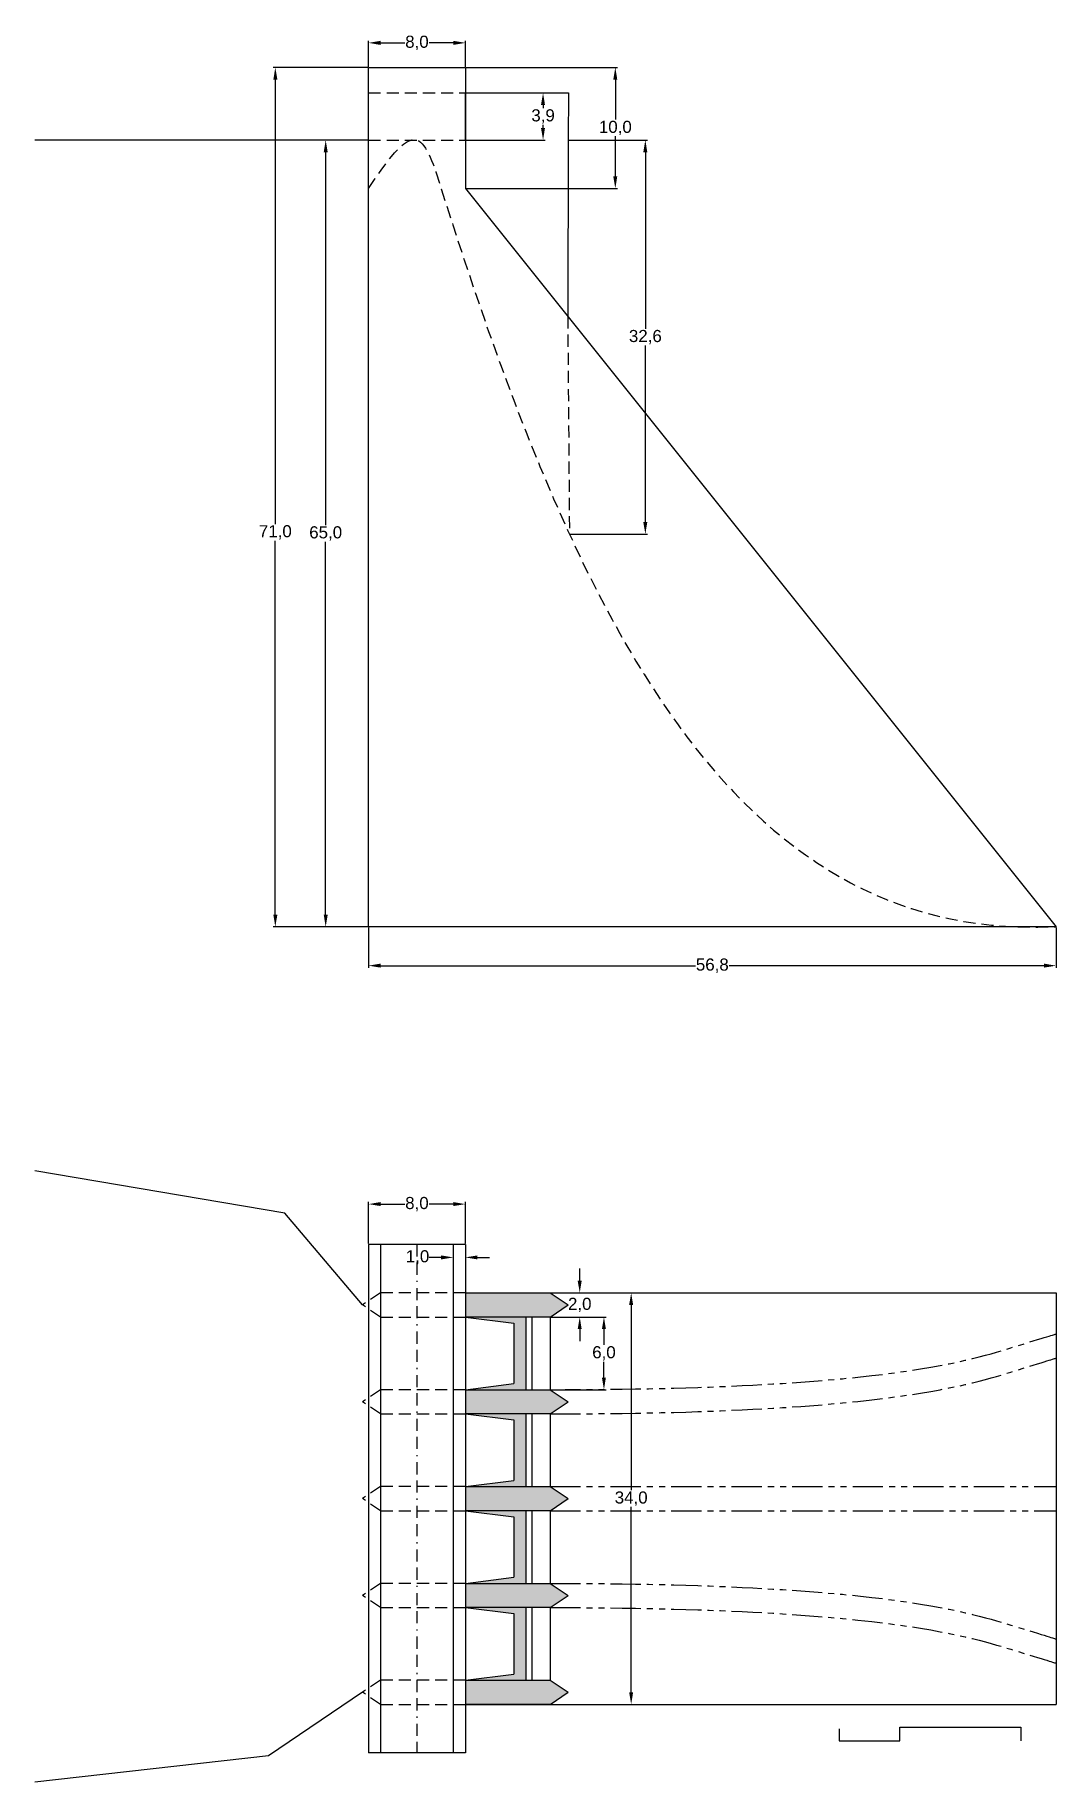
# Model space of a CAD drawing. Header units: inches. Extents: x -4 to 80, y -65 to 79.
import ezdxf

# ---------------------------------------------------------------- set-up
doc = ezdxf.new("R2010")
doc.units = ezdxf.units.IN
doc.header["$MEASUREMENT"] = 0
for name, pattern in [('BORDUREX2', [3.5, 1, -0.5, 1, -0.5, 0, -0.5]), ('FANTOMEX2', [5, 2.5, -0.5, 0.5, -0.5, 0.5, -0.5]), ('INTERROMPUX2', [1.5, 1, -0.5])]:
    doc.linetypes.add(name, pattern=pattern)
doc.layers.add('flux', color=161, linetype='FANTOMEX2', lineweight=25)
doc.layers.add('route', color=50, linetype='BORDUREX2', lineweight=25)
doc.layers.add('pointillés', color=7, linetype='INTERROMPUX2')
doc.styles.get("Standard").update_dxf_attribs({"font": 'arial.ttf'})
doc.dimstyles.new('Cote', dxfattribs={"dimtxt": 1, "dimasz": 1, "dimexe": 0.18, "dimexo": 0.0625, "dimgap": 0.09, "dimtad": 0, "dimtih": 1, "dimtoh": 1, "dimdec": 1, "dimzin": 0, "dimtxsty": 'Standard', "dimcen": 0.09, "dimclrd": 5, "dimclre": 5, "dimclrt": 5, "dimadec": 0, "dimazin": 0, "dimtfac": 1, "dimtdec": 1, "dimtofl": 0, "dimtmove": 0, "dimatfit": 3, "dimfxl": 1, "dimtolj": 1, "dimtzin": 0, "dimarcsym": 0})

# ---------------------------------------------------------------- blocks, each defined once
blk = doc.blocks.new('*D32')
at = {"color": 5, "lineweight": -2, "transparency": 16777216}
for p, q in [((38.3, -26.77), (42.87, -26.77)), ((42.69, -27.77), (42.69, -29.07)), ((42.69, -31.77), (42.69, -30.46)), ((38.3, -32.77), (42.87, -32.77))]:
    blk.add_line(p, q, dxfattribs=at)
at = {"color": 5, "transparency": 16777216}
for points in [[(42.52, -27.77), (42.85, -27.77), (42.69, -26.77)], [(42.52, -31.77), (42.85, -31.77), (42.69, -32.77)]]:
    blk.add_solid(points, dxfattribs=at)
at = {"layer": 'Defpoints', "color": 0, "transparency": 16777216}
for p in [(38.24, -26.77), (38.24, -32.77), (42.69, -32.77)]:
    blk.add_point(p, dxfattribs=at)
at = {"color": 5, "transparency": 16777216, "insert": (42.69, -29.77), "char_height": 1, "attachment_point": 5}
blk.add_mtext('\\A1;6,0', dxfattribs=at)
blk = doc.blocks.new('*D33')
at = {"color": 5, "lineweight": -2, "transparency": 16777216}
for p, q in [((40.69, -23.77), (40.69, -22.77)), ((38.3, -24.77), (40.87, -24.77)), ((38.3, -26.77), (40.87, -26.77)), ((40.69, -27.77), (40.69, -28.77))]:
    blk.add_line(p, q, dxfattribs=at)
at = {"color": 5, "transparency": 16777216}
for points in [[(40.52, -23.77), (40.85, -23.77), (40.69, -24.77)], [(40.52, -27.77), (40.85, -27.77), (40.69, -26.77)]]:
    blk.add_solid(points, dxfattribs=at)
at = {"layer": 'Defpoints', "color": 0, "transparency": 16777216}
for p in [(38.24, -24.77), (38.24, -26.77), (40.69, -26.77)]:
    blk.add_point(p, dxfattribs=at)
at = {"color": 5, "transparency": 16777216, "insert": (40.69, -25.77), "char_height": 1, "attachment_point": 5}
blk.add_mtext('\\A1;2,0', dxfattribs=at)
blk = doc.blocks.new('*D34')
at = {"color": 5, "lineweight": -2, "transparency": 16777216}
for p, q in [((23.24, -20.7), (23.24, -17.26)), ((31.24, -20.7), (31.24, -17.26)), ((24.24, -17.44), (26.24, -17.44)), ((30.24, -17.44), (28.24, -17.44))]:
    blk.add_line(p, q, dxfattribs=at)
at = {"color": 5, "transparency": 16777216}
for points in [[(24.24, -17.27), (24.24, -17.6), (23.24, -17.44)], [(30.24, -17.27), (30.24, -17.6), (31.24, -17.44)]]:
    blk.add_solid(points, dxfattribs=at)
at = {"layer": 'Defpoints', "color": 0, "transparency": 16777216}
for p in [(31.24, -17.44), (23.24, -20.77), (31.24, -20.77)]:
    blk.add_point(p, dxfattribs=at)
at = {"color": 5, "transparency": 16777216, "insert": (27.24, -17.44), "char_height": 1, "attachment_point": 5}
blk.add_mtext('\\A1;8,0', dxfattribs=at)
blk = doc.blocks.new('*D35')
at = {"color": 5, "lineweight": -2, "transparency": 16777216}
for p, q in [((30.24, -20.83), (30.24, -22.02)), ((31.24, -20.83), (31.24, -22.02)), ((29.24, -21.84), (28.24, -21.84)), ((32.24, -21.84), (33.24, -21.84))]:
    blk.add_line(p, q, dxfattribs=at)
at = {"color": 5, "transparency": 16777216}
for points in [[(29.24, -21.68), (29.24, -22.01), (30.24, -21.84)], [(32.24, -21.68), (32.24, -22.01), (31.24, -21.84)]]:
    blk.add_solid(points, dxfattribs=at)
at = {"layer": 'Defpoints', "color": 0, "transparency": 16777216}
for p in [(30.24, -20.77), (31.24, -20.77), (30.24, -21.84)]:
    blk.add_point(p, dxfattribs=at)
at = {"color": 5, "transparency": 16777216, "insert": (27.29, -21.84), "char_height": 1, "attachment_point": 5}
blk.add_mtext('\\A1;1,0', dxfattribs=at)
blk = doc.blocks.new('*D36')
at = {"color": 5, "lineweight": -2, "transparency": 16777216}
for p, q in [((23.24, 5.41), (23.24, 2.08)), ((80.04, 5.41), (80.04, 2.08)), ((24.24, 2.26), (50.25, 2.26)), ((79.04, 2.26), (53.03, 2.26))]:
    blk.add_line(p, q, dxfattribs=at)
at = {"color": 5, "transparency": 16777216}
for points in [[(24.24, 2.43), (24.24, 2.1), (23.24, 2.26)], [(79.04, 2.43), (79.04, 2.1), (80.04, 2.26)]]:
    blk.add_solid(points, dxfattribs=at)
at = {"layer": 'Defpoints', "color": 0, "transparency": 16777216}
for p in [(23.24, 5.47), (80.04, 5.47), (80.04, 2.26)]:
    blk.add_point(p, dxfattribs=at)
at = {"color": 5, "transparency": 16777216, "insert": (51.64, 2.26), "char_height": 1, "attachment_point": 5}
blk.add_mtext('\\A1;56,8', dxfattribs=at)
blk = doc.blocks.new('*D37')
at = {"color": 5, "lineweight": -2, "transparency": 16777216}
for p, q in [((23.18, 70.47), (19.52, 70.47)), ((19.7, 69.47), (19.7, 38.66)), ((19.7, 6.47), (19.7, 37.28)), ((23.18, 5.47), (19.52, 5.47))]:
    blk.add_line(p, q, dxfattribs=at)
at = {"color": 5, "transparency": 16777216}
for points in [[(19.54, 69.47), (19.87, 69.47), (19.7, 70.47)], [(19.54, 6.47), (19.87, 6.47), (19.7, 5.47)]]:
    blk.add_solid(points, dxfattribs=at)
at = {"layer": 'Defpoints', "color": 0, "transparency": 16777216}
for p in [(19.7, 70.47), (23.24, 70.47), (23.24, 5.47)]:
    blk.add_point(p, dxfattribs=at)
at = {"color": 5, "transparency": 16777216, "insert": (19.7, 37.97), "char_height": 1, "attachment_point": 5}
blk.add_mtext('\\A1;65,0', dxfattribs=at)
blk = doc.blocks.new('*D38')
at = {"color": 5, "lineweight": -2, "transparency": 16777216}
for p, q in [((23.18, 76.47), (15.36, 76.47)), ((15.54, 75.47), (15.54, 38.75)), ((15.54, 6.47), (15.54, 37.37)), ((23.18, 5.47), (15.36, 5.47))]:
    blk.add_line(p, q, dxfattribs=at)
at = {"color": 5, "transparency": 16777216}
for points in [[(15.38, 75.47), (15.71, 75.47), (15.54, 76.47)], [(15.38, 6.47), (15.71, 6.47), (15.54, 5.47)]]:
    blk.add_solid(points, dxfattribs=at)
at = {"layer": 'Defpoints', "color": 0, "transparency": 16777216}
for p in [(15.54, 76.47), (23.24, 76.47), (23.24, 5.47)]:
    blk.add_point(p, dxfattribs=at)
at = {"color": 5, "transparency": 16777216, "insert": (15.54, 38.06), "char_height": 1, "attachment_point": 5}
blk.add_mtext('\\A1;71,0', dxfattribs=at)
blk = doc.blocks.new('*D39')
at = {"color": 5, "lineweight": -2, "transparency": 16777216}
for p, q in [((23.24, 76.53), (23.24, 78.68)), ((24.24, 78.5), (26.24, 78.5)), ((30.24, 78.5), (28.24, 78.5)), ((31.24, 76.53), (31.24, 78.68))]:
    blk.add_line(p, q, dxfattribs=at)
at = {"color": 5, "transparency": 16777216}
for points in [[(24.24, 78.67), (24.24, 78.33), (23.24, 78.5)], [(30.24, 78.67), (30.24, 78.33), (31.24, 78.5)]]:
    blk.add_solid(points, dxfattribs=at)
at = {"layer": 'Defpoints', "color": 0, "transparency": 16777216}
for p in [(31.24, 78.5), (23.24, 76.47), (31.24, 76.47)]:
    blk.add_point(p, dxfattribs=at)
at = {"color": 5, "transparency": 16777216, "insert": (27.24, 78.5), "char_height": 1, "attachment_point": 5}
blk.add_mtext('\\A1;8,0', dxfattribs=at)
blk = doc.blocks.new('*D41')
at = {"color": 5, "lineweight": -2, "transparency": 16777216}
for p, q in [((38.3, -24.77), (45.12, -24.77)), ((44.94, -25.77), (44.94, -41.07)), ((44.94, -57.77), (44.94, -42.46)), ((38.3, -58.77), (45.12, -58.77))]:
    blk.add_line(p, q, dxfattribs=at)
at = {"color": 5, "transparency": 16777216}
for points in [[(44.77, -25.77), (45.1, -25.77), (44.94, -24.77)], [(44.77, -57.77), (45.1, -57.77), (44.94, -58.77)]]:
    blk.add_solid(points, dxfattribs=at)
at = {"layer": 'Defpoints', "color": 0, "transparency": 16777216}
for p in [(38.24, -24.77), (38.24, -58.77), (44.94, -58.77)]:
    blk.add_point(p, dxfattribs=at)
at = {"color": 5, "transparency": 16777216, "insert": (44.94, -41.77), "char_height": 1, "attachment_point": 5}
blk.add_mtext('\\A1;34,0', dxfattribs=at)
blk = doc.blocks.new('*D42')
at = {"color": 5, "lineweight": -2, "transparency": 16777216}
for p, q in [((31.3, 76.47), (43.81, 76.47)), ((43.63, 75.47), (43.63, 72.16)), ((43.63, 67.47), (43.63, 70.78)), ((31.3, 66.47), (43.81, 66.47))]:
    blk.add_line(p, q, dxfattribs=at)
at = {"color": 5, "transparency": 16777216}
for points in [[(43.46, 75.47), (43.79, 75.47), (43.63, 76.47)], [(43.46, 67.47), (43.79, 67.47), (43.63, 66.47)]]:
    blk.add_solid(points, dxfattribs=at)
at = {"layer": 'Defpoints', "color": 0, "transparency": 16777216}
for p in [(31.24, 76.47), (43.63, 76.47), (31.24, 66.47)]:
    blk.add_point(p, dxfattribs=at)
at = {"color": 5, "transparency": 16777216, "insert": (43.63, 71.47), "char_height": 1, "attachment_point": 5}
blk.add_mtext('\\A1;10,0', dxfattribs=at)
blk = doc.blocks.new('*D43')
at = {"color": 5, "lineweight": -2, "transparency": 16777216}
for p, q in [((39.8, 70.47), (46.29, 70.47)), ((46.11, 69.47), (46.11, 54.88)), ((46.11, 38.91), (46.11, 53.5)), ((39.9, 37.91), (46.29, 37.91))]:
    blk.add_line(p, q, dxfattribs=at)
at = {"color": 5, "transparency": 16777216}
for points in [[(45.94, 69.47), (46.27, 69.47), (46.11, 70.47)], [(45.94, 38.91), (46.27, 38.91), (46.11, 37.91)]]:
    blk.add_solid(points, dxfattribs=at)
at = {"layer": 'Defpoints', "color": 0, "transparency": 16777216}
for p in [(39.74, 70.47), (39.84, 37.91), (46.11, 37.91)]:
    blk.add_point(p, dxfattribs=at)
at = {"color": 5, "transparency": 16777216, "insert": (46.11, 54.19), "char_height": 1, "attachment_point": 5}
blk.add_mtext('\\A1;32,6', dxfattribs=at)
blk = doc.blocks.new('*D49')
at = {"color": 5, "lineweight": -2, "transparency": 16777216}
for p, q in [((31.3, 74.37), (37.84, 74.37)), ((37.66, 73.37), (37.66, 73.11)), ((37.66, 71.47), (37.66, 71.73)), ((31.3, 70.47), (37.84, 70.47))]:
    blk.add_line(p, q, dxfattribs=at)
at = {"color": 5, "transparency": 16777216}
for points in [[(37.49, 73.37), (37.82, 73.37), (37.66, 74.37)], [(37.49, 71.47), (37.82, 71.47), (37.66, 70.47)]]:
    blk.add_solid(points, dxfattribs=at)
at = {"layer": 'Defpoints', "color": 0, "transparency": 16777216}
for p in [(31.24, 74.37), (37.66, 74.37), (31.24, 70.47)]:
    blk.add_point(p, dxfattribs=at)
at = {"color": 5, "transparency": 16777216, "insert": (37.66, 72.42), "char_height": 1, "attachment_point": 5}
blk.add_mtext('\\A1;3,9', dxfattribs=at)

msp = doc.modelspace()

# ---------------------------------------------------------------- hatches: boundary and pattern name
at = {"true_color": 0xc7c8ca}
h = msp.add_hatch(color=9, dxfattribs=at)
h.dxf.hatch_style = 1
h.paths.add_polyline_path([(39.74, -25.77), (38.24, -24.77), (31.24, -24.77), (31.24, -26.77), (38.24, -26.77)])
h.paths.add_polyline_path([(38.24, -32.77), (31.24, -32.77), (31.24, -34.77), (38.24, -34.77), (39.74, -33.77)])
h.paths.add_polyline_path([(38.24, -40.77), (31.24, -40.77), (31.24, -42.77), (38.24, -42.77), (39.74, -41.77)])
h.paths.add_polyline_path([(39.74, -49.77), (38.24, -48.77), (31.24, -48.77), (31.24, -50.77), (38.24, -50.77)])
h.paths.add_polyline_path([(38.24, -56.77), (31.24, -56.77), (31.24, -58.77), (38.24, -58.77), (39.74, -57.77)])
at = {"true_color": 0x636466}
h = msp.add_hatch(color=251, dxfattribs=at)
h.dxf.hatch_style = 1
h.paths.add_polyline_path([(36.24, -26.77), (31.24, -26.77), (35.24, -27.27), (35.24, -32.27), (31.24, -32.77), (36.24, -32.77)])
h.paths.add_polyline_path([(36.24, -34.77), (31.24, -34.77), (35.24, -35.27), (35.24, -40.27), (31.24, -40.77), (36.24, -40.77)])
h.paths.add_polyline_path([(36.24, -42.77), (31.24, -42.77), (35.24, -43.27), (35.24, -48.27), (31.24, -48.77), (36.24, -48.77)])
h.paths.add_polyline_path([(36.24, -50.77), (31.24, -50.77), (35.24, -51.27), (35.24, -56.27), (31.24, -56.77), (36.24, -56.77)])

# ---------------------------------------------------------------- linework, layer by layer
for p, q in [((23.24, 5.47), (23.24, 76.47)), ((23.24, 76.47), (31.24, 76.47)), ((31.24, 76.47), (31.24, 66.47)), ((31.24, 70.47), (31.24, 74.37)), ((31.24, 74.37), (32.79, 74.37)), ((32.79, 74.37), (39.75, 74.37)), ((39.75, 74.37), (39.74, 70.47)), ((23.24, 70.47), (-4.32, 70.47)), ((39.74, 70.47), (39.7, 55.9)), ((29.24, 66.47), (29.24, 66.47)), ((31.24, 66.47), (80.04, 5.47)), ((80.04, 5.47), (23.24, 5.47)), ((16.32, -18.18), (-4.32, -14.68)), ((22.74, -25.77), (16.32, -18.18)), ((31.24, -20.77), (23.24, -20.77)), ((23.24, -20.77), (23.24, -62.77)), ((24.24, -20.77), (24.24, -62.77)), ((30.24, -20.77), (30.24, -62.77)), ((31.24, -20.77), (31.24, -62.77)), ((31.24, -24.77), (38.24, -24.77)), ((31.24, -24.77), (80.04, -24.77)), ((38.24, -24.77), (39.74, -25.77)), ((38.24, -26.77), (39.74, -25.77)), ((80.04, -24.77), (80.04, -58.77)), ((38.24, -26.77), (31.24, -26.77)), ((31.24, -26.77), (35.24, -27.27)), ((35.24, -27.27), (35.24, -32.27)), ((36.24, -26.77), (36.24, -32.77)), ((36.74, -26.77), (36.74, -32.77)), ((38.24, -26.77), (38.24, -32.77)), ((31.24, -32.77), (35.24, -32.27)), ((31.24, -32.77), (38.24, -32.77)), ((38.24, -32.77), (39.74, -33.77)), ((38.24, -34.77), (39.74, -33.77)), ((38.24, -34.77), (31.24, -34.77)), ((31.24, -34.77), (35.24, -35.27)), ((35.24, -35.27), (35.24, -40.27)), ((36.24, -34.77), (36.24, -40.77)), ((36.74, -34.77), (36.74, -40.77)), ((38.24, -34.77), (38.24, -40.77)), ((31.24, -40.77), (35.24, -40.27)), ((31.24, -40.77), (38.24, -40.77)), ((38.24, -40.77), (39.74, -41.77)), ((38.24, -42.77), (39.74, -41.77)), ((38.24, -42.77), (31.24, -42.77)), ((31.24, -42.77), (35.24, -43.27)), ((35.24, -43.27), (35.24, -48.27)), ((36.24, -42.77), (36.24, -48.77)), ((36.74, -42.77), (36.74, -48.77)), ((38.24, -42.77), (38.24, -48.77)), ((31.24, -48.77), (35.24, -48.27)), ((31.24, -48.77), (38.24, -48.77)), ((38.24, -48.77), (39.74, -49.77)), ((38.24, -50.77), (39.74, -49.77)), ((38.24, -50.77), (31.24, -50.77)), ((31.24, -50.77), (35.24, -51.27)), ((35.24, -51.27), (35.24, -56.27)), ((36.24, -50.77), (36.24, -56.77)), ((36.74, -50.77), (36.74, -56.77)), ((38.24, -50.77), (38.24, -56.77)), ((31.24, -56.77), (35.24, -56.27)), ((31.24, -56.77), (38.24, -56.77)), ((38.24, -56.77), (39.74, -57.77)), ((22.74, -57.77), (14.97, -63.03)), ((38.24, -58.77), (31.24, -58.77)), ((31.24, -58.77), (80.04, -58.77)), ((38.24, -58.77), (39.74, -57.77)), ((62.12, -60.78), (62.12, -61.79)), ((62.12, -61.79), (67.12, -61.79)), ((67.12, -61.79), (67.12, -60.65)), ((67.12, -60.65), (77.12, -60.65)), ((77.12, -60.65), (77.12, -61.79)), ((14.97, -63.03), (-4.32, -65.19)), ((31.24, -62.77), (23.24, -62.77))]:
    msp.add_line(p, q)
at = {"layer": 'flux'}
for p, q in [((38.24, -40.77), (80.04, -40.77)), ((38.24, -42.77), (80.04, -42.77))]:
    msp.add_line(p, q, dxfattribs=at)
for points in [[(38.24, -32.77), (65.07, -32.77), (78.69, -28.58), (79.92, -28.2), (80.04, -28.17)], [(38.24, -34.77), (65.07, -34.77), (78.69, -30.58), (79.92, -30.2), (80.04, -30.17)], [(38.24, -48.77), (65.07, -48.77), (78.69, -52.95), (79.92, -53.33), (80.04, -53.36)], [(38.24, -50.77), (65.07, -50.77), (78.69, -54.95), (79.92, -55.33), (80.04, -55.36)]]:
    msp.add_open_spline(points, degree=3, knots=[0, 0, 0, 0, 1, 1.820094, 1.820094, 1.820094, 1.820094], dxfattribs=at)
at = {"layer": 'pointillés'}
for p, q in [((23.24, 74.37), (31.24, 74.37)), ((23.24, 70.47), (31.24, 70.47)), ((39.7, 55.9), (39.84, 37.91)), ((24.24, -24.77), (22.74, -25.77)), ((24.24, -26.77), (22.74, -25.77)), ((31.24, -24.77), (24.24, -24.77)), ((24.24, -26.77), (31.24, -26.77)), ((24.24, -32.77), (22.74, -33.77)), ((31.24, -32.77), (24.24, -32.77)), ((24.24, -34.77), (22.74, -33.77)), ((24.24, -34.77), (31.24, -34.77)), ((24.24, -40.77), (22.74, -41.77)), ((24.24, -42.77), (22.74, -41.77)), ((31.24, -40.77), (24.24, -40.77)), ((24.24, -42.77), (31.24, -42.77)), ((24.24, -48.77), (22.74, -49.77)), ((31.24, -48.77), (24.24, -48.77)), ((24.24, -50.77), (22.74, -49.77)), ((24.24, -50.77), (31.24, -50.77)), ((24.24, -56.77), (22.74, -57.77)), ((31.24, -56.77), (24.24, -56.77)), ((24.24, -58.77), (22.74, -57.77)), ((24.24, -58.77), (31.24, -58.77))]:
    msp.add_line(p, q, dxfattribs=at)
msp.add_spline([(23.24, 66.47), (27.24, 70.47), (29.24, 66.47), (77.05, 5.47), (80.04, 5.47)], degree=3, dxfattribs=at)
at = {"layer": 'route'}
msp.add_line((27.24, -20.77), (27.24, -62.77), dxfattribs=at)

# ---------------------------------------------------------------- dimensions: what is measured, and where the dimension line sits
for base, p1, p2, picture, middle in [((31.24, 78.5), (23.24, 76.47), (31.24, 76.47), '*D39', (27.24, 78.5)), ((80.04, 2.26), (23.24, 5.47), (80.04, 5.47), '*D36', (51.64, 2.26)), ((31.24, -17.44), (23.24, -20.77), (31.24, -20.77), '*D34', (27.24, -17.44)), ((30.24, -21.84), (31.24, -20.77), (30.24, -20.77), '*D35', (27.29, -21.84))]:
    dim = msp.add_linear_dim(base=base, p1=p1, p2=p2, dimstyle='Cote')
    dim.commit()
    dim.dimension.update_dxf_attribs({"geometry": picture, "text_midpoint": middle})
for base, p1, p2, picture, middle in [((15.54, 76.47), (23.24, 5.47), (23.24, 76.47), '*D38', (15.54, 38.06)), ((40.69, -26.77), (38.24, -24.77), (38.24, -26.77), '*D33', (40.69, -25.77)), ((42.69, -32.77), (38.24, -26.77), (38.24, -32.77), '*D32', (42.69, -29.77))]:
    dim = msp.add_linear_dim(base=base, p1=p1, p2=p2, angle=90, dimstyle='Cote')
    dim.commit()
    dim.dimension.update_dxf_attribs({"geometry": picture, "text_midpoint": middle, "dimtype": 160})
for base, p1, p2, picture, middle in [((43.63, 76.47), (31.24, 66.47), (31.24, 76.47), '*D42', (43.63, 71.47)), ((37.66, 74.37), (31.24, 70.47), (31.24, 74.37), '*D49', (37.66, 72.42)), ((19.7, 70.47), (23.24, 5.47), (23.24, 70.47), '*D37', (19.7, 37.97)), ((46.11, 37.91), (39.74, 70.47), (39.84, 37.91), '*D43', (46.11, 54.19)), ((44.94, -58.77), (38.24, -24.77), (38.24, -58.77), '*D41', (44.94, -41.77))]:
    dim = msp.add_linear_dim(base=base, p1=p1, p2=p2, angle=90, dimstyle='Cote')
    dim.commit()
    dim.dimension.update_dxf_attribs({"geometry": picture, "text_midpoint": middle})

doc.saveas('drawing.dxf')
